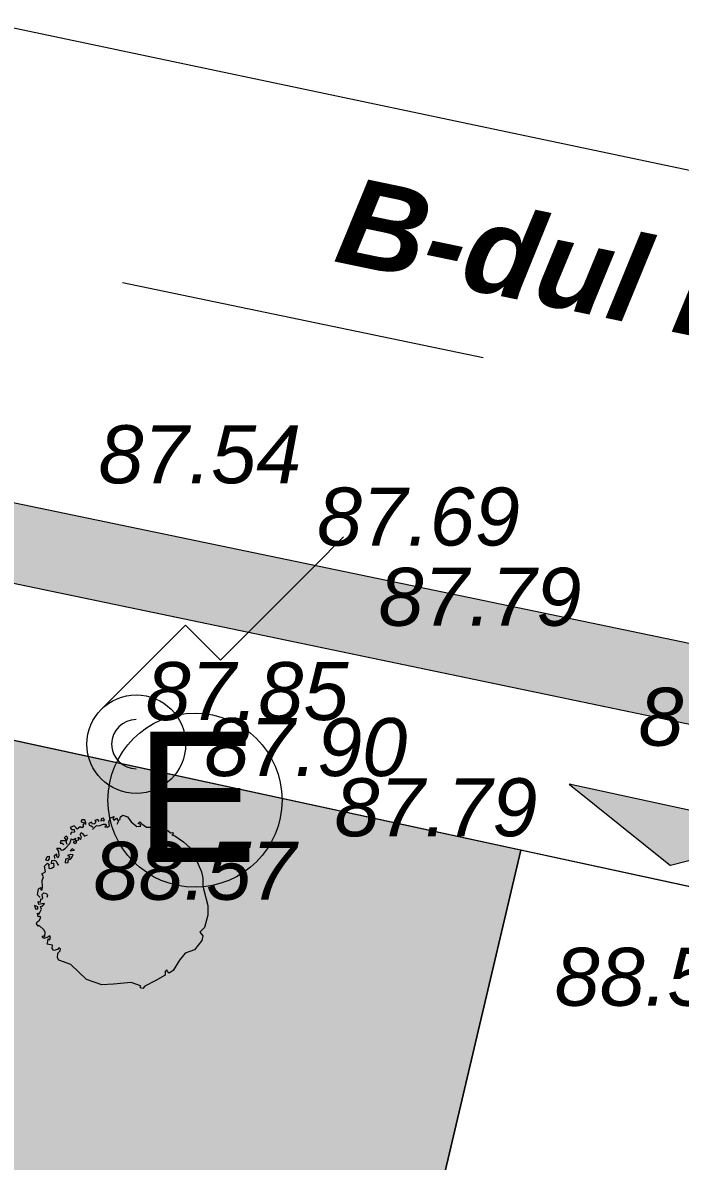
# Model space of a CAD drawing. Header units: millimetres. Extents: x 207782523 to 208144499, y 477594674 to 477848829.
# Drawn here: x 207874599 to 207885927, y 477772217 to 477791839 of the extents above; entities that cross this region are included whole.
import ezdxf

# ---------------------------------------------------------------- set-up
doc = ezdxf.new("R2010")
doc.units = ezdxf.units.MM
doc.header["$MEASUREMENT"] = 0
doc.linetypes.add('Hidden Line', pattern=[391.222223, 282.222223, -109])
doc.linetypes.add('Hosszú szaggatott', pattern=[10583.33, 6350, -4233.33])
doc.layers.get('0').update_dxf_attribs({"true_color": 0x787878})
doc.layers.add('New_sit - accese', color=7, linetype='Continuous', true_color=0x787878)
doc.layers.add('sit - vegetatie', color=7, linetype='Continuous', true_color=0x787878)
for name, color, linetype, lineweight, true_color in [('New_sit - accese_Pen_No__1', 7, 'Continuous', 13, 0x787878), ('New_sit - accese_Pen_No__20', 7, 'Continuous', 0, 0x787878), ('New_sit - constructii propuse_Pen_No__1', 7, 'Continuous', 13, 0x787878), ('New_sit - drum_Pen_No__19', 7, 'Continuous', 0, 0x787878), ('New_sit - drum_Pen_No__21', 7, 'Continuous', 20, 0x787878), ('New_sit - vegetatie_Pen_No__1', 7, 'Continuous', 13, 0x787878), ('New_sit - vegetatie_Pen_No__104', 7, 'Continuous', 13, 0x787878), ('sit - adnotatii_Pen_No__7', 7, 'Continuous', 100, 0x787878), ('sit - cota teren_Pen_No__101', 7, 'Continuous', 13, 0x787878), ('sit - electrice_Pen_No__4', 7, 'Continuous', 20, 0x787878), ('sit - limita de proprietate_Pen_No__20', 7, 'Continuous', 0, 0x787878), ('sit - vegetatie_Pen_No__2', 7, 'Continuous', 13, 0x787878)]:
    doc.layers.add(name, color=color, linetype=linetype, lineweight=lineweight, true_color=true_color)
doc.styles.add('GENERATED_STYLE_1', font='arial.ttf')
doc.styles.add('GENERATED_STYLE_3', font='arialbi.ttf')
doc.styles.add('GENERATED_STYLE_4', font='ariali.ttf')
doc.linetypes.add('cercuri pline mici', pattern='A,0,[1,PLAN DE SITUATIE - TMISOARA1.Shx,S=1.587302,R=0,X=0,Y=0],-300,0', length=300)
pattern_1 = [(90, (207891220.2, 477723905.04), (-300, 0), [43.30127, -129.9038]), (90, (207891370.2, 477723991.64), (-300, 0), [43.30127, -129.9038]), (30, (207891220.2, 477723905.04), (-150, 259.8076), [43.30127, -129.9038]), (30, (207891220.2, 477724078.24), (-150, 259.8076), [43.30127, -129.9038]), (150, (207891220.2, 477723905.04), (150, 259.8076), [43.30127, -129.9038]), (150, (207891220.2, 477724078.24), (150, 259.8076), [43.30127, -129.9038])]

# ---------------------------------------------------------------- blocks, each defined once
blk = doc.blocks.new('Entrance Symbol 23[12]', base_point=(207938951, 477770008))
at = {"layer": 'New_sit - accese_Pen_No__20', "linetype": 'Continuous', "lineweight": 0}
blk.add_hatch(color=1, dxfattribs=at).paths.add_polyline_path([(207938951, 477770008), (207935042, 477770854), (207936785, 477769454)])
at = {"layer": 'New_sit - accese_Pen_No__1', "color": 7, "linetype": 'Continuous', "lineweight": 13}
for p, q in [((207938951, 477770008), (207935042, 477770854)), ((207935042, 477770854), (207936785, 477769454)), ((207938951, 477770008), (207936785, 477769454))]:
    blk.add_line(p, q, dxfattribs=at)
blk = doc.blocks.new('Tree Plan 23[22]', base_point=(207927323, 477768828))
at = {"layer": 'sit - vegetatie_Pen_No__2', "color": 8, "linetype": 'Continuous', "lineweight": 13}
for p, q in [((207927109, 477770209), (207927136, 477770277)), ((207927136, 477770277), (207927199, 477770299)), ((207927199, 477770299), (207927176, 477770263)), ((207927298, 477770236), (207927311, 477770295)), ((207927311, 477770295), (207927352, 477770322)), ((207927352, 477770322), (207927433, 477770295)), ((207927433, 477770295), (207927496, 477770209)), ((207926510, 477770140), (207926445, 477770107)), ((207926445, 477770107), (207926467, 477770075)), ((207926547, 477770103), (207926510, 477770140)), ((207926565, 477770082), (207926547, 477770103)), ((207926613, 477770122), (207926565, 477770082)), ((207926642, 477770103), (207926613, 477770122)), ((207926642, 477770239), (207926627, 477770213)), ((207926627, 477770213), (207926662, 477770195)), ((207926693, 477770239), (207926642, 477770239)), ((207926671, 477770118), (207926642, 477770103)), ((207926686, 477770184), (207926660, 477770151)), ((207926660, 477770151), (207926671, 477770118)), ((207926662, 477770195), (207926677, 477770203)), ((207926677, 477770203), (207926686, 477770184)), ((207926715, 477770191), (207926693, 477770239)), ((207926712, 477770158), (207926715, 477770191)), ((207926810, 477770202), (207926763, 477770177)), ((207926763, 477770177), (207926770, 477770151)), ((207926770, 477770151), (207926807, 477770140)), ((207926807, 477770140), (207926840, 477770114)), ((207926829, 477770169), (207926810, 477770202)), ((207926869, 477770173), (207926829, 477770169)), ((207926830, 477770075), (207926898, 477770146)), ((207926920, 477770246), (207926869, 477770232)), ((207926869, 477770232), (207926887, 477770210)), ((207926887, 477770210), (207926869, 477770173)), ((207926898, 477770146), (207926938, 477770138)), ((207926942, 477770213), (207926920, 477770246)), ((207926938, 477770138), (207927019, 477770164)), ((207926975, 477770261), (207926971, 477770224)), ((207926971, 477770224), (207926997, 477770235)), ((207927015, 477770268), (207926975, 477770261)), ((207926997, 477770235), (207927019, 477770224)), ((207927033, 477770232), (207927015, 477770268)), ((207927019, 477770224), (207927033, 477770232)), ((207927019, 477770164), (207927055, 477770169)), ((207927064, 477770138), (207927042, 477770120)), ((207927042, 477770120), (207927086, 477770115)), ((207927055, 477770169), (207927064, 477770138)), ((207927086, 477770115), (207927118, 477770146)), ((207927118, 477770146), (207927109, 477770209)), ((207927176, 477770263), (207927194, 477770236)), ((207927194, 477770236), (207927239, 477770272)), ((207927239, 477770272), (207927275, 477770218)), ((207927275, 477770218), (207927248, 477770160)), ((207927496, 477770209), (207927590, 477770124)), ((207927590, 477770124), (207927662, 477770133)), ((207927617, 477770178), (207927644, 477770205)), ((207927649, 477770169), (207927617, 477770178)), ((207927644, 477770205), (207927680, 477770173)), ((207927662, 477770133), (207927649, 477770169)), ((207927680, 477770173), (207927757, 477770115)), ((207927757, 477770115), (207927842, 477770115)), ((207927842, 477770115), (207927963, 477770111)), ((207927963, 477770111), (207928017, 477770066)), ((207926371, 477769958), (207926340, 477769931)), ((207926340, 477769931), (207926363, 477769922)), ((207926363, 477769922), (207926358, 477769881)), ((207926403, 477769931), (207926371, 477769958)), ((207926376, 477769863), (207926403, 477769931)), ((207926463, 477770023), (207926448, 477769983)), ((207926452, 477769881), (207926461, 477769913)), ((207926461, 477769913), (207926493, 477769899)), ((207926518, 477770027), (207926463, 477770023)), ((207926467, 477770075), (207926510, 477770074)), ((207926493, 477769899), (207926533, 477769926)), ((207926510, 477770074), (207926518, 477770027)), ((207926533, 477769926), (207926524, 477769863)), ((207926551, 477769845), (207926560, 477769890)), ((207926560, 477769890), (207926592, 477769899)), ((207926592, 477769899), (207926578, 477769940)), ((207926578, 477769940), (207926610, 477769926)), ((207926610, 477769926), (207926623, 477769904)), ((207926614, 477769989), (207926632, 477770025)), ((207926641, 477769944), (207926614, 477769989)), ((207926623, 477769904), (207926641, 477769944)), ((207926632, 477770025), (207926655, 477770003)), ((207926655, 477770003), (207926691, 477769958)), ((207926691, 477769958), (207926740, 477769980)), ((207928017, 477770066), (207928125, 477770057)), ((207928125, 477770057), (207928170, 477770016)), ((207928170, 477770016), (207928211, 477770021)), ((207928215, 477769994), (207928197, 477769980)), ((207928197, 477769980), (207928247, 477769967)), ((207928211, 477770021), (207928215, 477769994)), ((207928247, 477769967), (207928395, 477769863)), ((207926246, 477769697), (207926214, 477769755)), ((207926214, 477769755), (207926259, 477769755)), ((207926255, 477769629), (207926246, 477769697)), ((207926259, 477769755), (207926286, 477769719)), ((207926282, 477769881), (207926273, 477769836)), ((207926273, 477769836), (207926304, 477769841)), ((207926327, 477769877), (207926282, 477769881)), ((207926286, 477769719), (207926322, 477769724)), ((207926304, 477769841), (207926331, 477769818)), ((207926322, 477769724), (207926363, 477769751)), ((207926358, 477769881), (207926327, 477769877)), ((207926363, 477769751), (207926439, 477769832)), ((207926389, 477769818), (207926376, 477769863)), ((207926439, 477769832), (207926452, 477769881)), ((207926475, 477769742), (207926443, 477769706)), ((207926443, 477769706), (207926520, 477769719)), ((207926520, 477769719), (207926475, 477769742)), ((207926524, 477769863), (207926493, 477769854)), ((207926493, 477769854), (207926515, 477769832)), ((207926515, 477769832), (207926551, 477769845)), ((207928395, 477769863), (207928566, 477769709)), ((207928566, 477769709), (207928588, 477769607)), ((207926003, 477769441), (207926052, 477769494)), ((207926049, 477769604), (207926020, 477769551)), ((207926020, 477769551), (207926061, 477769539)), ((207926088, 477769607), (207926049, 477769604)), ((207926052, 477769494), (207926079, 477769472)), ((207926061, 477769539), (207926088, 477769566)), ((207926088, 477769566), (207926088, 477769607)), ((207926124, 477769485), (207926129, 477769539)), ((207926160, 477769494), (207926124, 477769485)), ((207926129, 477769539), (207926165, 477769544)), ((207926165, 477769436), (207926160, 477769494)), ((207926165, 477769544), (207926201, 477769530)), ((207926174, 477769629), (207926210, 477769656)), ((207926178, 477769575), (207926174, 477769629)), ((207926201, 477769530), (207926219, 477769490)), ((207926210, 477769656), (207926210, 477769616)), ((207926210, 477769616), (207926237, 477769593)), ((207926237, 477769593), (207926255, 477769629)), ((207926360, 477769562), (207926357, 477769500)), ((207926357, 477769500), (207926408, 477769507)), ((207926426, 477769580), (207926360, 477769562)), ((207926452, 477769646), (207926397, 477769624)), ((207926397, 477769624), (207926434, 477769617)), ((207926408, 477769536), (207926412, 477769551)), ((207926408, 477769507), (207926408, 477769536)), ((207926412, 477769551), (207926455, 477769566)), ((207926434, 477769617), (207926426, 477769580)), ((207926496, 477769635), (207926452, 477769646)), ((207926455, 477769566), (207926477, 477769602)), ((207926477, 477769602), (207926496, 477769635)), ((207928588, 477769607), (207928647, 477769476)), ((207925953, 477769310), (207926016, 477769346)), ((207925985, 477769256), (207925953, 477769310)), ((207926016, 477769346), (207926003, 477769441)), ((207926079, 477769472), (207926070, 477769445)), ((207926070, 477769445), (207926079, 477769405)), ((207926079, 477769405), (207926124, 477769409)), ((207926124, 477769409), (207926165, 477769436)), ((207926219, 477769490), (207926237, 477769458)), ((207926237, 477769458), (207926250, 477769476)), ((207928647, 477769476), (207928705, 477769342)), ((207928705, 477769342), (207928728, 477769238)), ((207925962, 477769193), (207925985, 477769256)), ((207925967, 477769090), (207925962, 477769193)), ((207928728, 477769238), (207928728, 477769108)), ((207928728, 477769108), (207928741, 477769054)), ((207925881, 477768950), (207925899, 477769049)), ((207925926, 477768905), (207925881, 477768950)), ((207925899, 477769049), (207925935, 477769072)), ((207925935, 477769072), (207925940, 477769036)), ((207925940, 477769036), (207925962, 477769036)), ((207925962, 477769036), (207925967, 477769090)), ((207925962, 477768955), (207925989, 477768982)), ((207925971, 477768883), (207925962, 477768955)), ((207925989, 477768982), (207926034, 477768973)), ((207926034, 477768973), (207926052, 477768937)), ((207926052, 477768937), (207926043, 477768901)), ((207928741, 477769054), (207928815, 477768765)), ((207925886, 477768739), (207925827, 477768766)), ((207925827, 477768766), (207925845, 477768708)), ((207925845, 477768708), (207925886, 477768708)), ((207925886, 477768708), (207925886, 477768739)), ((207925904, 477768784), (207925890, 477768833)), ((207925890, 477768833), (207925931, 477768824)), ((207925953, 477768793), (207925904, 477768784)), ((207925931, 477768824), (207925935, 477768874)), ((207925931, 477768748), (207925971, 477768761)), ((207925949, 477768703), (207925931, 477768748)), ((207925935, 477768874), (207925971, 477768883)), ((207926003, 477768797), (207925953, 477768793)), ((207925971, 477768761), (207926003, 477768797)), ((207928815, 477768765), (207928813, 477768600)), ((207925892, 477768569), (207925880, 477768632)), ((207925880, 477768632), (207925904, 477768613)), ((207925917, 477768577), (207925892, 477768569)), ((207925904, 477768613), (207925922, 477768645)), ((207925908, 477768504), (207925940, 477768559)), ((207925940, 477768559), (207925917, 477768577)), ((207925922, 477768645), (207925949, 477768703)), ((207928813, 477768600), (207928759, 477768384)), ((207925863, 477768451), (207925872, 477768483)), ((207925890, 477768411), (207925863, 477768451)), ((207925872, 477768483), (207925908, 477768504)), ((207925908, 477768420), (207925890, 477768411)), ((207925989, 477768343), (207925908, 477768420)), ((207926012, 477768303), (207925989, 477768343)), ((207928759, 477768384), (207928678, 477768307)), ((207925962, 477768235), (207925985, 477768240)), ((207925989, 477768195), (207925962, 477768235)), ((207925985, 477768240), (207926008, 477768233)), ((207926057, 477768217), (207925989, 477768195)), ((207926008, 477768233), (207926012, 477768303)), ((207926048, 477768096), (207926056, 477768142)), ((207926056, 477768142), (207926061, 477768190)), ((207926093, 477768244), (207926057, 477768217)), ((207926061, 477768190), (207926088, 477768172)), ((207926088, 477768172), (207926106, 477768199)), ((207926106, 477768199), (207926093, 477768244)), ((207928710, 477768159), (207928586, 477768000)), ((207928678, 477768307), (207928728, 477768240)), ((207928728, 477768240), (207928710, 477768159)), ((207926138, 477768082), (207926048, 477768096)), ((207926132, 477768023), (207926138, 477768082)), ((207926159, 477767986), (207926132, 477768023)), ((207926222, 477768007), (207926159, 477767986)), ((207926249, 477768033), (207926222, 477768007)), ((207926222, 477767863), (207926229, 477767941)), ((207926229, 477767941), (207926268, 477767981)), ((207926275, 477768013), (207926249, 477768033)), ((207926268, 477767981), (207926275, 477768013)), ((207928422, 477767941), (207928324, 477767824)), ((207928586, 477768000), (207928422, 477767941)), ((207926249, 477767824), (207926222, 477767863)), ((207926452, 477767745), (207926249, 477767824)), ((207926727, 477767490), (207926452, 477767745)), ((207928324, 477767824), (207928219, 477767647)), ((207928082, 477767562), (207927905, 477767464)), ((207928110, 477767653), (207928082, 477767627)), ((207928082, 477767627), (207928082, 477767562)), ((207928120, 477767622), (207928110, 477767653)), ((207928147, 477767601), (207928120, 477767622)), ((207928219, 477767647), (207928147, 477767601)), ((207926988, 477767398), (207926727, 477767490)), ((207927190, 477767407), (207926988, 477767398)), ((207927493, 477767437), (207927190, 477767407)), ((207927656, 477767378), (207927493, 477767437)), ((207927656, 477767346), (207927656, 477767378)), ((207927696, 477767333), (207927656, 477767346)), ((207927728, 477767372), (207927696, 477767333)), ((207927905, 477767464), (207927728, 477767372))]:
    blk.add_line(p, q, dxfattribs=at)
blk = doc.blocks.new('plan de situatie')
at = {"layer": 'New_sit - vegetatie_Pen_No__104', "linetype": 'Continuous', "lineweight": 13}
h = blk.add_hatch(dxfattribs=at)
h.set_pattern_fill('GRASS', color=256, style=0, pattern_type=2)
h.set_pattern_definition(pattern_1)
edge = h.paths.add_edge_path()
edge.add_arc((207906442, 477767840), 8913, 64.3968, 83.2096, ccw=False)
edge.add_arc((207906442, 477767840), 8913, 57.7181, 64.3968, ccw=False)
edge.add_arc((207906442, 477767840), 8913, 50.3878, 57.7181, ccw=False)
edge.add_arc((207906442, 477767840), 8913, 45.4553, 50.3878, ccw=False)
edge.add_line((207912694, 477774192), (207910380, 477774675))
edge.add_line((207910380, 477774675), (207910294, 477774692))
edge.add_line((207910294, 477774692), (207908949, 477774973))
edge.add_line((207908949, 477774973), (207783543, 477801140))
edge.add_line((207783543, 477801140), (207783166, 477802578))
edge.add_line((207783166, 477802578), (207907496, 477776690))
h = blk.add_hatch(dxfattribs=at)
h.set_pattern_fill('GRASS', color=256, style=0, pattern_type=2)
h.set_pattern_definition(pattern_1)
edge = h.paths.add_edge_path()
edge.add_line((207841822, 477726258), (207840659, 477721132))
edge.add_line((207840659, 477721132), (207841623, 477720522))
edge.add_line((207841623, 477720522), (207842279, 477720106))
edge.add_line((207842279, 477720106), (207842400, 477719991))
edge.add_line((207842400, 477719991), (207844457, 477719854))
edge.add_line((207844457, 477719854), (207844828, 477719767))
edge.add_arc((207845257, 477719348), 600, 133.1663, 135.6974, ccw=False)
edge.add_arc((207845259, 477723261), 3500, 263.2313, 276.7088)
edge.add_line((207845668, 477719785), (207845633, 477720083))
edge.add_arc((207845262, 477723260), 3198, 276.6637, 345.6671)
edge.add_line((207848361, 477722468), (207848361, 477722468))
edge.add_line((207848361, 477722468), (207850482, 477731461))
edge.add_line((207850482, 477731461), (207850482, 477731461))
edge.add_arc((207847378, 477732260), 3205, 345.5661, 393.1958)
edge.add_arc((207858259, 477739382), 9800, 180.0701, 213.2126, ccw=False)
edge.add_arc((207858259, 477739382), 9800, 179.9272, 180.0695, ccw=False)
edge.add_arc((207858259, 477739382), 9800, 166.7459, 179.9277, ccw=False)
edge.add_line((207848720, 477741629), (207850440, 477748929))
edge.add_line((207850440, 477748929), (207847812, 477749548))
edge.add_line((207847812, 477749548), (207853985, 477775757))
edge.add_line((207853985, 477775757), (207881239, 477769338))
edge.add_line((207881239, 477769338), (207883181, 477777581))
edge.add_line((207883181, 477777581), (207853855, 477783928))
edge.add_line((207853855, 477783928), (207847194, 477755647))
edge.add_line((207847194, 477755647), (207841874, 477733062))
edge.add_line((207841874, 477733062), (207843297, 477732754))
edge.add_line((207843297, 477732754), (207842615, 477729749))
edge.add_line((207842615, 477729749), (207841822, 477726258))
at = {"layer": 'New_sit - constructii propuse_Pen_No__1', "linetype": 'Continuous', "lineweight": 13, "flags": 128}
blk.add_lwpolyline([(207783543, 477801140), (207784706, 477798647), (207853855, 477783928), (207911816, 477771382), (207888967, 477702942), (207889050, 477703186), (207890978, 477708896), (207890983, 477708913, 0.138337), (207894197, 477709445), (207913140, 477766190, -0.196491), (207915338, 477768388, 0.185019), (207912694, 477774192)], format="xyb", close=True, dxfattribs=at)
blk.add_lwpolyline([(207895435, 477722252), (207904050, 477758796, -0.414214), (207906456, 477760284), (207907994, 477759921), (207908948, 477762780), (207886002, 477768185), (207887971, 477776544), (207883181, 477777581), (207881239, 477769338), (207853985, 477775757), (207847812, 477749548), (207850440, 477748929), (207850898, 477750876), (207851190, 477750807), (207854515, 477764921), (207873690, 477760404), (207873770, 477760745), (207878880, 477759541), (207878525, 477758031), (207883343, 477756896), (207885321, 477765294), (207898844, 477762078, -0.414214), (207900332, 477759673), (207891724, 477723127)], format="xyb", dxfattribs=at)
at = {"layer": 'New_sit - drum_Pen_No__19', "linetype": 'Hosszú szaggatott', "lineweight": 0}
blk.add_line((207783065, 477806780), (207980425, 477765685), dxfattribs=at)
at = {"layer": 'New_sit - drum_Pen_No__21', "linetype": 'Continuous', "lineweight": 20, "flags": 128}
blk.add_lwpolyline([(207892630, 477676443), (207910070, 477728987, -0.370187), (207915309, 477731075), (207918154, 477740167, -0.274199), (207915915, 477746464), (207921766, 477763478), (207923154, 477766688, -0.358127), (207931940, 477771344), (207980425, 477761004), (207980425, 477769420), (207782963, 477811018), (207783166, 477802578), (207907496, 477776690, -0.461524), (207915014, 477765400), (207883302, 477671350, -0.010811)], format="xyb", dxfattribs=at)
at = {"layer": 'New_sit - vegetatie_Pen_No__1', "linetype": 'Continuous', "lineweight": 13, "flags": 128}
blk.add_lwpolyline([(207907496, 477776690, -0.082271), (207910294, 477775877, -0.02915), (207911202, 477775375, -0.031995), (207912125, 477774706, -0.021525), (207912694, 477774192), (207910380, 477774675), (207910294, 477774692), (207908949, 477774973), (207783543, 477801140), (207783166, 477802578)], format="xyb", close=True, dxfattribs=at)
blk.add_lwpolyline([(207848720, 477741629), (207850440, 477748929), (207847812, 477749548), (207853985, 477775757), (207881239, 477769338), (207883181, 477777581), (207853855, 477783928), (207847194, 477755647), (207841874, 477733062)], dxfattribs=at)
at = {"layer": 'sit - electrice_Pen_No__4', "linetype": 'Continuous', "lineweight": 20}
blk.add_lwpolyline([(207875954, 477780006), (207877404, 477781456), (207878005, 477780854), (207879631, 477782481), (207880126, 477782976)], dxfattribs=at)
blk.add_lwpolyline([(207875954, 477780006), (207877404, 477781456), (207878005, 477780854), (207879631, 477782481), (207880126, 477782976)], dxfattribs=at)
blk.add_lwpolyline([(207876555, 477779830, 1), (207876555, 477778980)], format="xyb", dxfattribs=at)
blk.add_lwpolyline([(207876555, 477779830, 1), (207876555, 477778980)], format="xyb", dxfattribs=at)
for centre, radius in [((207876555, 477779405), 850), ((207876555, 477779405), 850), ((207877567, 477778440), 1500), ((207877567, 477778440), 1500)]:
    blk.add_circle(centre, radius, dxfattribs=at)
at = {"layer": 'sit - limita de proprietate_Pen_No__20', "linetype": 'cercuri pline mici', "lineweight": 0}
blk.add_lwpolyline([(207876974, 477667423), (207875189, 477667144), (207866617, 477669694), (207863698, 477671654), (207861732, 477674570), (207846934, 477713151), (207845956, 477715741), (207844469, 477718016), (207842279, 477720106), (207840659, 477721132), (207843297, 477732754), (207841874, 477733062), (207853855, 477783928), (207911816, 477771382), (207891303, 477709859)], close=True, dxfattribs=at)
at = {"layer": 'New_sit - accese', "linetype": 'Continuous', "lineweight": 13}
blk.add_blockref('Entrance Symbol 23[12]', (207887924, 477777868), dxfattribs=at)
at = {"layer": 'sit - vegetatie', "linetype": 'Continuous', "lineweight": 13}
blk.add_blockref('Tree Plan 23[22]', (207876296, 477776688), dxfattribs=at)
at = {"layer": 'sit - adnotatii_Pen_No__7', "linetype": 'Continuous', "lineweight": 100, "insert": (207879930, 477787710), "char_height": 1500, "attachment_point": 7, "rotation": 348.2375, "style": 'GENERATED_STYLE_3'}
blk.add_mtext('\\A1;{\\pql;\\fArial|b1|i1|c0|p34;B-dul \\fArial|b1|i1|c0|p34;Liviu Rebreanu}', dxfattribs=at)
at = {"layer": 'sit - cota teren_Pen_No__101', "linetype": 'Continuous', "lineweight": 13, "char_height": 1000, "attachment_point": 7, "style": 'GENERATED_STYLE_4'}
for s, insert in [('\\A1;{\\pql;\\fArial|b0|i1|c0|p34;87.54}', (207875903, 477783887)), ('\\A1;{\\pql;\\fArial|b0|i1|c0|p34;87.69}', (207879669, 477782814)), ('\\A1;{\\pql;\\fArial|b0|i1|c0|p34;87.79}', (207880728, 477781431)), ('\\A1;{\\pql;\\fArial|b0|i1|c0|p34;87.85}', (207876716, 477779806)), ('\\A1;{\\pql;\\fArial|b0|i1|c0|p34;87.72}', (207885206, 477779364)), ('\\A1;{\\pql;\\fArial|b0|i1|c0|p34;87.90}', (207877728, 477778841)), ('\\A1;{\\pql;\\fArial|b0|i1|c0|p34;87.79}', (207879969, 477777803)), ('\\A1;{\\pql;\\fArial|b0|i1|c0|p34;88.57}', (207875816, 477776709)), ('\\A1;{\\pql;\\fArial|b0|i1|c0|p34;88.53}', (207883762, 477774882))]:
    blk.add_mtext(s, dxfattribs=dict(at, insert=insert))
at = {"layer": 'sit - electrice_Pen_No__4', "linetype": 'Continuous', "lineweight": 20, "insert": (207876539, 477778498), "char_height": 2250, "attachment_point": 4, "style": 'GENERATED_STYLE_1'}
blk.add_mtext('\\A1;{\\pql;\\fArial|b0|i0|c0|p34;E}', dxfattribs=at)

msp = doc.modelspace()

# ---------------------------------------------------------------- block references
msp.add_blockref('plan de situatie', (0, 0))

# ---------------------------------------------------------------- next in the draw order: linework, layer by layer
at = {"color": 1, "linetype": 'Hidden Line', "ltscale": 20}
msp.add_circle((207888236.91815, 477751828.60227), 97000, dxfattribs=at)

doc.saveas('drawing.dxf')
